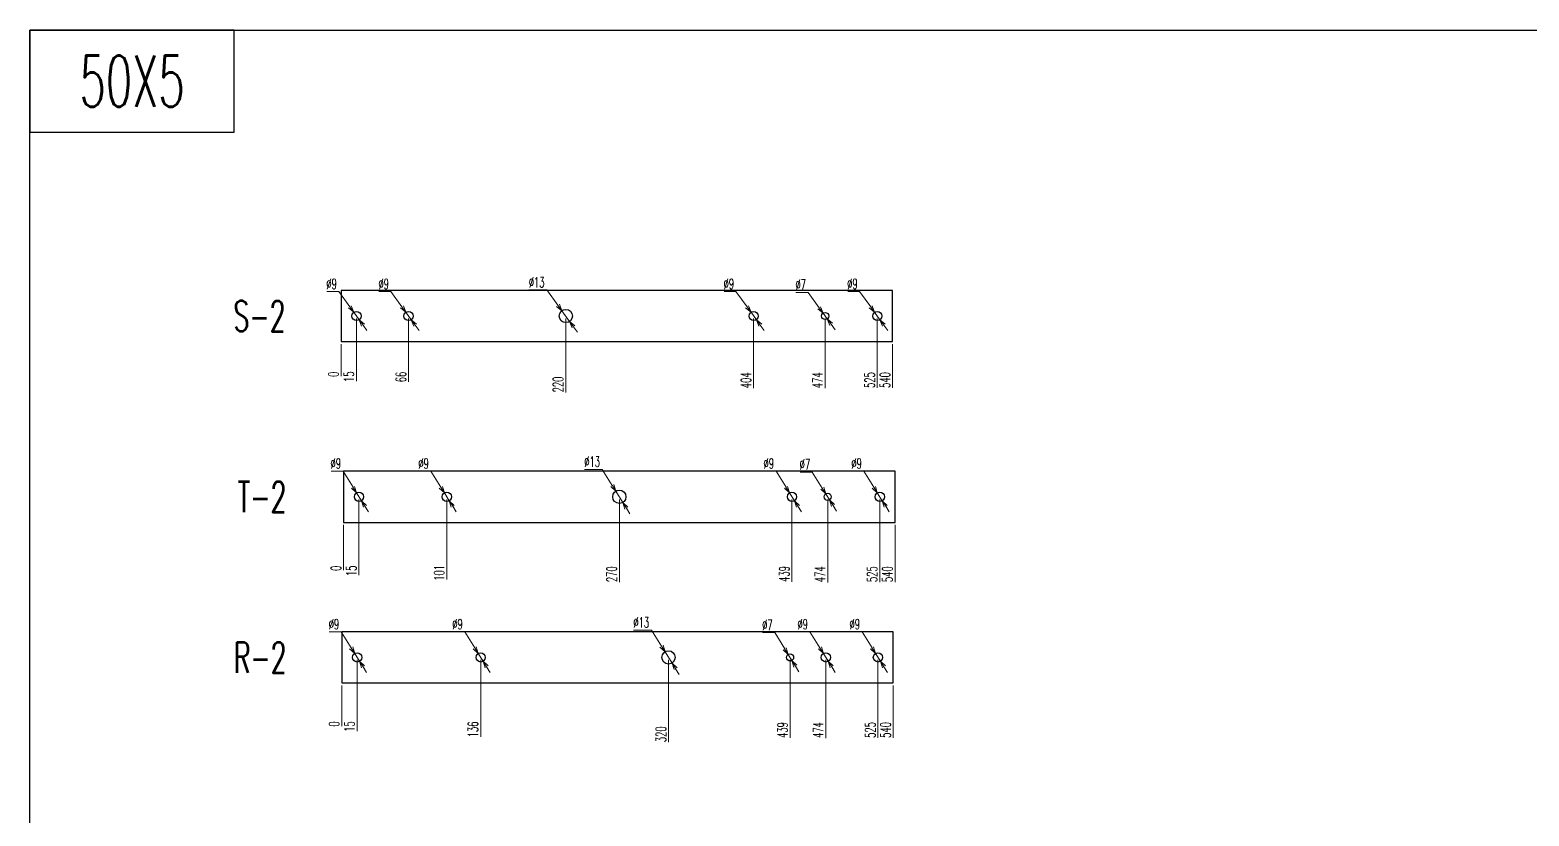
# Model space of a CAD drawing. Header units: millimetres. Extents: x -33730 to 17150, y -76829 to -27437.
# Drawn here: x -7204 to -5736, y -28425 to -27656 of the extents above; entities that cross this region are included whole.
import ezdxf
from ezdxf.enums import TextEntityAlignment as Align

# ---------------------------------------------------------------- set-up
doc = ezdxf.new("R2010")
doc.units = ezdxf.units.MM
doc.header["$LTSCALE"] = 3
doc.layers.add('@.VISIBLE', color=7, linetype='Continuous')
doc.styles.add('Ann_w01', font='romans.shx', dxfattribs={"width": 0.6, "bigfont": 'chineset.shx'})
doc.dimstyles.new('Dim 01_SC05', dxfattribs={"dimscale": 5, "dimtxt": 2, "dimasz": 1.3, "dimexe": 0.5, "dimexo": 0.5, "dimgap": 0.5, "dimtad": 1, "dimtoh": 1, "dimdec": 1, "dimzin": 12, "dimdsep": 46, "dimtxsty": 'Ann_w01', "dimblk": 'OPEN30', "dimcen": 1.5, "dimclrd": 6, "dimclre": 6, "dimclrt": 3, "dimadec": 1, "dimazin": 3, "dimtm": 1e-09, "dimtfac": 1, "dimtdec": 1, "dimtmove": 0, "dimatfit": 3, "dimldrblk": 'OPEN30', "dimfxl": 1, "dimtolj": 1, "dimlwd": 20, "dimlwe": 20, "dimarcsym": 0})

# ---------------------------------------------------------------- blocks, each defined once
blk = doc.blocks.new('*D462')
at = {"layer": '@.VISIBLE', "color": 6, "lineweight": 20, "transparency": 16777216}
blk.add_line((-6899.3, -27963.7), (-6899.3, -27995.2), dxfattribs=at)
at = {"layer": 'Defpoints', "color": 0, "transparency": 16777216}
for p in [(-6899.3, -27936.2), (-6899.3, -27961.2), (-6899.3, -27988.7)]:
    blk.add_point(p, dxfattribs=at)
at = {"layer": '@.VISIBLE', "color": 3, "transparency": 16777216, "insert": (-6906.8, -27993.2), "char_height": 10, "attachment_point": 5, "rotation": 90, "style": 'Ann_w01'}
blk.add_mtext('\\A1;0', dxfattribs=at)
blk = doc.blocks.new('_Open30')
at = {"color": 0, "linetype": 'ByBlock', "lineweight": -2}
for p, q in [((-1, 0.27), (0, 0)), ((0, 0), (-1, -0.27)), ((0, 0), (-1, 0))]:
    blk.add_line(p, q, dxfattribs=at)
blk = doc.blocks.new('*D463')
at = {"layer": '@.VISIBLE', "color": 6, "lineweight": 20, "transparency": 16777216}
blk.add_line((-6884.3, -27938.7), (-6884.3, -28000.1), dxfattribs=at)
at = {"layer": 'Defpoints', "color": 0, "transparency": 16777216}
for p in [(-6899.3, -27936.2), (-6884.3, -27936.2), (-6884.3, -27988.7)]:
    blk.add_point(p, dxfattribs=at)
at = {"layer": '@.VISIBLE', "color": 3, "transparency": 16777216, "insert": (-6891.8, -27995.6), "char_height": 10, "attachment_point": 5, "rotation": 90, "style": 'Ann_w01'}
blk.add_mtext('\\A1;15', dxfattribs=at)
blk = doc.blocks.new('*D464')
at = {"layer": '@.VISIBLE', "color": 6, "lineweight": 20, "transparency": 16777216}
blk.add_line((-6833.3, -27938.7), (-6833.3, -28000.6), dxfattribs=at)
at = {"layer": 'Defpoints', "color": 0, "transparency": 16777216}
for p in [(-6899.3, -27936.2), (-6833.3, -27936.2), (-6833.3, -27988.7)]:
    blk.add_point(p, dxfattribs=at)
at = {"layer": '@.VISIBLE', "color": 3, "transparency": 16777216, "insert": (-6840.8, -27995.9), "char_height": 10, "attachment_point": 5, "rotation": 90, "style": 'Ann_w01'}
blk.add_mtext('\\A1;66', dxfattribs=at)
blk = doc.blocks.new('*D465')
at = {"layer": '@.VISIBLE', "color": 6, "lineweight": 20, "transparency": 16777216}
blk.add_line((-6679.4, -27938.7), (-6679.4, -28010.9), dxfattribs=at)
at = {"layer": 'Defpoints', "color": 0, "transparency": 16777216}
for p in [(-6899.3, -27936.2), (-6679.4, -27936.2), (-6679.4, -27993)]:
    blk.add_point(p, dxfattribs=at)
at = {"layer": '@.VISIBLE', "color": 3, "transparency": 16777216, "insert": (-6686.9, -28003.2), "char_height": 10, "attachment_point": 5, "rotation": 90, "style": 'Ann_w01'}
blk.add_mtext('\\A1;220', dxfattribs=at)
blk = doc.blocks.new('*D466')
at = {"layer": '@.VISIBLE', "color": 6, "lineweight": 20, "transparency": 16777216}
blk.add_line((-6495.4, -27938.7), (-6495.4, -28006.9), dxfattribs=at)
at = {"layer": 'Defpoints', "color": 0, "transparency": 16777216}
for p in [(-6899.3, -27936.2), (-6495.4, -27936.2), (-6495.4, -27988.7)]:
    blk.add_point(p, dxfattribs=at)
at = {"layer": '@.VISIBLE', "color": 3, "transparency": 16777216, "insert": (-6502.9, -27999.1), "char_height": 10, "attachment_point": 5, "rotation": 90, "style": 'Ann_w01'}
blk.add_mtext('\\A1;404', dxfattribs=at)
blk = doc.blocks.new('*D467')
at = {"layer": '@.VISIBLE', "color": 6, "lineweight": 20, "transparency": 16777216}
blk.add_line((-6425.4, -27938.7), (-6425.4, -28006.9), dxfattribs=at)
at = {"layer": 'Defpoints', "color": 0, "transparency": 16777216}
for p in [(-6899.3, -27936.2), (-6425.4, -27936.2), (-6425.4, -27988.7)]:
    blk.add_point(p, dxfattribs=at)
at = {"layer": '@.VISIBLE', "color": 3, "transparency": 16777216, "insert": (-6432.9, -27999.1), "char_height": 10, "attachment_point": 5, "rotation": 90, "style": 'Ann_w01'}
blk.add_mtext('\\A1;474', dxfattribs=at)
blk = doc.blocks.new('*D468')
at = {"layer": '@.VISIBLE', "color": 6, "lineweight": 20, "transparency": 16777216}
blk.add_line((-6374.3, -27938.7), (-6374.3, -28006.6), dxfattribs=at)
at = {"layer": 'Defpoints', "color": 0, "transparency": 16777216}
for p in [(-6899.3, -27936.2), (-6374.3, -27936.2), (-6374.3, -27988.7)]:
    blk.add_point(p, dxfattribs=at)
at = {"layer": '@.VISIBLE', "color": 3, "transparency": 16777216, "insert": (-6381.8, -27998.9), "char_height": 10, "attachment_point": 5, "rotation": 90, "style": 'Ann_w01'}
blk.add_mtext('\\A1;525', dxfattribs=at)
blk = doc.blocks.new('*D469')
at = {"layer": '@.VISIBLE', "color": 6, "lineweight": 20, "transparency": 16777216}
blk.add_line((-6359.3, -27963.7), (-6359.3, -28006.6), dxfattribs=at)
at = {"layer": 'Defpoints', "color": 0, "transparency": 16777216}
for p in [(-6899.3, -27936.2), (-6359.3, -27961.2), (-6359.3, -27988.7)]:
    blk.add_point(p, dxfattribs=at)
at = {"layer": '@.VISIBLE', "color": 3, "transparency": 16777216, "insert": (-6366.8, -27998.9), "char_height": 10, "attachment_point": 5, "rotation": 90, "style": 'Ann_w01'}
blk.add_mtext('\\A1;540', dxfattribs=at)
blk = doc.blocks.new('*D470')
at = {"layer": '@.VISIBLE', "color": 6, "lineweight": 20, "transparency": 16777216}
for p, q in [((-6403.3, -27912.3), (-6391.6, -27912.3)), ((-6391.6, -27912.3), (-6380.8, -27927.3)), ((-6371.7, -27939.9), (-6377, -27932.6)), ((-6367.9, -27945.1), (-6364.1, -27950.4))]:
    blk.add_line(p, q, dxfattribs=at)
at = {"layer": 'Defpoints', "color": 0, "transparency": 16777216}
for p in [(-6377, -27932.6), (-6371.7, -27939.9)]:
    blk.add_point(p, dxfattribs=at)
at = {"layer": '@.VISIBLE', "color": 6, "lineweight": 20, "transparency": 16777216, "xscale": 6.5, "yscale": 6.5, "zscale": 6.5}
for p, rotation in [((-6377, -27932.6), 305.9312877158393), ((-6371.7, -27939.9), 125.9312877158393)]:
    blk.add_blockref('_Open30', p, dxfattribs=dict(at, rotation=rotation))
at = {"layer": '@.VISIBLE', "color": 3, "transparency": 16777216, "insert": (-6398.7, -27904.8), "char_height": 10, "attachment_point": 5, "style": 'Ann_w01'}
blk.add_mtext('\\A1;∅9', dxfattribs=at)
blk = doc.blocks.new('*D471')
at = {"layer": '@.VISIBLE', "color": 6, "lineweight": 20, "transparency": 16777216}
for p, q in [((-6454, -27913.1), (-6442.1, -27913.1)), ((-6442.1, -27913.1), (-6431.2, -27928.1)), ((-6423.3, -27939.1), (-6427.4, -27933.4)), ((-6419.5, -27944.3), (-6415.7, -27949.6))]:
    blk.add_line(p, q, dxfattribs=at)
at = {"layer": 'Defpoints', "color": 0, "transparency": 16777216}
for p in [(-6427.4, -27933.4), (-6423.3, -27939.1)]:
    blk.add_point(p, dxfattribs=at)
at = {"layer": '@.VISIBLE', "color": 6, "lineweight": 20, "transparency": 16777216, "xscale": 6.5, "yscale": 6.5, "zscale": 6.5}
for p, rotation in [((-6427.4, -27933.4), 305.9312877160048), ((-6423.3, -27939.1), 125.9312877160048)]:
    blk.add_blockref('_Open30', p, dxfattribs=dict(at, rotation=rotation))
at = {"layer": '@.VISIBLE', "color": 3, "transparency": 16777216, "insert": (-6449.3, -27905.6), "char_height": 10, "attachment_point": 5, "style": 'Ann_w01'}
blk.add_mtext('\\A1;∅7', dxfattribs=at)
blk = doc.blocks.new('*D472')
at = {"layer": '@.VISIBLE', "color": 6, "lineweight": 20, "transparency": 16777216}
for p, q in [((-6524.3, -27912.3), (-6512.7, -27912.3)), ((-6512.7, -27912.3), (-6501.8, -27927.3)), ((-6492.7, -27939.9), (-6498, -27932.6)), ((-6488.9, -27945.1), (-6485.1, -27950.4))]:
    blk.add_line(p, q, dxfattribs=at)
at = {"layer": 'Defpoints', "color": 0, "transparency": 16777216}
for p in [(-6498, -27932.6), (-6492.7, -27939.9)]:
    blk.add_point(p, dxfattribs=at)
at = {"layer": '@.VISIBLE', "color": 6, "lineweight": 20, "transparency": 16777216, "xscale": 6.5, "yscale": 6.5, "zscale": 6.5}
for p, rotation in [((-6498, -27932.6), 305.9312877160155), ((-6492.7, -27939.9), 125.9312877160155)]:
    blk.add_blockref('_Open30', p, dxfattribs=dict(at, rotation=rotation))
at = {"layer": '@.VISIBLE', "color": 3, "transparency": 16777216, "insert": (-6519.7, -27904.8), "char_height": 10, "attachment_point": 5, "style": 'Ann_w01'}
blk.add_mtext('\\A1;∅9', dxfattribs=at)
blk = doc.blocks.new('*D473')
at = {"layer": '@.VISIBLE', "color": 6, "lineweight": 20, "transparency": 16777216}
for p, q in [((-6715.5, -27910.7), (-6697.8, -27910.7)), ((-6697.8, -27910.7), (-6687, -27925.7)), ((-6675.6, -27941.5), (-6683.2, -27931)), ((-6671.7, -27946.7), (-6667.9, -27952))]:
    blk.add_line(p, q, dxfattribs=at)
at = {"layer": 'Defpoints', "color": 0, "transparency": 16777216}
for p in [(-6683.2, -27931), (-6675.6, -27941.5)]:
    blk.add_point(p, dxfattribs=at)
at = {"layer": '@.VISIBLE', "color": 6, "lineweight": 20, "transparency": 16777216, "xscale": 6.5, "yscale": 6.5, "zscale": 6.5}
for p, rotation in [((-6683.2, -27931), 305.9312877158311), ((-6675.6, -27941.5), 125.9312877158311)]:
    blk.add_blockref('_Open30', p, dxfattribs=dict(at, rotation=rotation))
at = {"layer": '@.VISIBLE', "color": 3, "transparency": 16777216, "insert": (-6707.9, -27903.2), "char_height": 10, "attachment_point": 5, "style": 'Ann_w01'}
blk.add_mtext('\\A1;∅13', dxfattribs=at)
blk = doc.blocks.new('*D474')
at = {"layer": '@.VISIBLE', "color": 6, "lineweight": 20, "transparency": 16777216}
for p, q in [((-6862.3, -27912.3), (-6850.7, -27912.3)), ((-6850.7, -27912.3), (-6839.8, -27927.3)), ((-6830.7, -27939.9), (-6836, -27932.6)), ((-6826.9, -27945.1), (-6823.1, -27950.4))]:
    blk.add_line(p, q, dxfattribs=at)
at = {"layer": 'Defpoints', "color": 0, "transparency": 16777216}
for p in [(-6836, -27932.6), (-6830.7, -27939.9)]:
    blk.add_point(p, dxfattribs=at)
at = {"layer": '@.VISIBLE', "color": 6, "lineweight": 20, "transparency": 16777216, "xscale": 6.5, "yscale": 6.5, "zscale": 6.5}
for p, rotation in [((-6836, -27932.6), 305.9312877157961), ((-6830.7, -27939.9), 125.9312877157962)]:
    blk.add_blockref('_Open30', p, dxfattribs=dict(at, rotation=rotation))
at = {"layer": '@.VISIBLE', "color": 3, "transparency": 16777216, "insert": (-6857.7, -27904.8), "char_height": 10, "attachment_point": 5, "style": 'Ann_w01'}
blk.add_mtext('\\A1;∅9', dxfattribs=at)
blk = doc.blocks.new('*D475')
at = {"layer": '@.VISIBLE', "color": 6, "lineweight": 20, "transparency": 16777216}
for p, q in [((-6913.3, -27912.3), (-6901.6, -27912.3)), ((-6901.6, -27912.3), (-6890.8, -27927.3)), ((-6881.7, -27939.9), (-6887, -27932.6)), ((-6877.9, -27945.1), (-6874.1, -27950.4))]:
    blk.add_line(p, q, dxfattribs=at)
at = {"layer": 'Defpoints', "color": 0, "transparency": 16777216}
for p in [(-6887, -27932.6), (-6881.7, -27939.9)]:
    blk.add_point(p, dxfattribs=at)
at = {"layer": '@.VISIBLE', "color": 6, "lineweight": 20, "transparency": 16777216, "xscale": 6.5, "yscale": 6.5, "zscale": 6.5}
for p, rotation in [((-6887, -27932.6), 305.9312877157985), ((-6881.7, -27939.9), 125.9312877157985)]:
    blk.add_blockref('_Open30', p, dxfattribs=dict(at, rotation=rotation))
at = {"layer": '@.VISIBLE', "color": 3, "transparency": 16777216, "insert": (-6908.7, -27904.8), "char_height": 10, "attachment_point": 5, "style": 'Ann_w01'}
blk.add_mtext('\\A1;∅9', dxfattribs=at)
blk = doc.blocks.new('*D476')
at = {"layer": '@.VISIBLE', "color": 6, "lineweight": 20, "transparency": 16777216}
blk.add_line((-6896.9, -28140.6), (-6896.9, -28185), dxfattribs=at)
at = {"layer": 'Defpoints', "color": 0, "transparency": 16777216}
for p in [(-6896.9, -28113.1), (-6896.9, -28138.1), (-6896.9, -28178.5)]:
    blk.add_point(p, dxfattribs=at)
at = {"layer": '@.VISIBLE', "color": 3, "transparency": 16777216, "insert": (-6904.4, -28183), "char_height": 10, "attachment_point": 5, "rotation": 90, "style": 'Ann_w01'}
blk.add_mtext('\\A1;0', dxfattribs=at)
blk = doc.blocks.new('*D477')
at = {"layer": '@.VISIBLE', "color": 6, "lineweight": 20, "transparency": 16777216}
blk.add_line((-6881.9, -28115.6), (-6881.9, -28189.9), dxfattribs=at)
at = {"layer": 'Defpoints', "color": 0, "transparency": 16777216}
for p in [(-6896.9, -28113.1), (-6881.9, -28113.1), (-6881.9, -28178.5)]:
    blk.add_point(p, dxfattribs=at)
at = {"layer": '@.VISIBLE', "color": 3, "transparency": 16777216, "insert": (-6889.4, -28185.5), "char_height": 10, "attachment_point": 5, "rotation": 90, "style": 'Ann_w01'}
blk.add_mtext('\\A1;15', dxfattribs=at)
blk = doc.blocks.new('*D478')
at = {"layer": '@.VISIBLE', "color": 6, "lineweight": 20, "transparency": 16777216}
blk.add_line((-6795.9, -28115.6), (-6795.9, -28193.9), dxfattribs=at)
at = {"layer": 'Defpoints', "color": 0, "transparency": 16777216}
for p in [(-6896.9, -28113.1), (-6795.9, -28113.1), (-6795.9, -28178.5)]:
    blk.add_point(p, dxfattribs=at)
at = {"layer": '@.VISIBLE', "color": 3, "transparency": 16777216, "insert": (-6803.4, -28187.5), "char_height": 10, "attachment_point": 5, "rotation": 90, "style": 'Ann_w01'}
blk.add_mtext('\\A1;101', dxfattribs=at)
blk = doc.blocks.new('*D479')
at = {"layer": '@.VISIBLE', "color": 6, "lineweight": 20, "transparency": 16777216}
blk.add_line((-6626.9, -28115.6), (-6626.9, -28196.5), dxfattribs=at)
at = {"layer": 'Defpoints', "color": 0, "transparency": 16777216}
for p in [(-6896.9, -28113.1), (-6626.9, -28113.1), (-6626.9, -28178.5)]:
    blk.add_point(p, dxfattribs=at)
at = {"layer": '@.VISIBLE', "color": 3, "transparency": 16777216, "insert": (-6634.4, -28188.8), "char_height": 10, "attachment_point": 5, "rotation": 90, "style": 'Ann_w01'}
blk.add_mtext('\\A1;270', dxfattribs=at)
blk = doc.blocks.new('*D480')
at = {"layer": '@.VISIBLE', "color": 6, "lineweight": 20, "transparency": 16777216}
blk.add_line((-6457.9, -28115.6), (-6457.9, -28196.2), dxfattribs=at)
at = {"layer": 'Defpoints', "color": 0, "transparency": 16777216}
for p in [(-6896.9, -28113.1), (-6457.9, -28113.1), (-6457.9, -28178.5)]:
    blk.add_point(p, dxfattribs=at)
at = {"layer": '@.VISIBLE', "color": 3, "transparency": 16777216, "insert": (-6465.4, -28188.6), "char_height": 10, "attachment_point": 5, "rotation": 90, "style": 'Ann_w01'}
blk.add_mtext('\\A1;439', dxfattribs=at)
blk = doc.blocks.new('*D481')
at = {"layer": '@.VISIBLE', "color": 6, "lineweight": 20, "transparency": 16777216}
blk.add_line((-6422.9, -28115.6), (-6422.9, -28196.8), dxfattribs=at)
at = {"layer": 'Defpoints', "color": 0, "transparency": 16777216}
for p in [(-6896.9, -28113.1), (-6422.9, -28113.1), (-6422.9, -28178.5)]:
    blk.add_point(p, dxfattribs=at)
at = {"layer": '@.VISIBLE', "color": 3, "transparency": 16777216, "insert": (-6430.4, -28188.9), "char_height": 10, "attachment_point": 5, "rotation": 90, "style": 'Ann_w01'}
blk.add_mtext('\\A1;474', dxfattribs=at)
blk = doc.blocks.new('*D482')
at = {"layer": '@.VISIBLE', "color": 6, "lineweight": 20, "transparency": 16777216}
blk.add_line((-6371.9, -28115.6), (-6371.9, -28196.5), dxfattribs=at)
at = {"layer": 'Defpoints', "color": 0, "transparency": 16777216}
for p in [(-6896.9, -28113.1), (-6371.9, -28113.1), (-6371.9, -28178.5)]:
    blk.add_point(p, dxfattribs=at)
at = {"layer": '@.VISIBLE', "color": 3, "transparency": 16777216, "insert": (-6379.4, -28188.8), "char_height": 10, "attachment_point": 5, "rotation": 90, "style": 'Ann_w01'}
blk.add_mtext('\\A1;525', dxfattribs=at)
blk = doc.blocks.new('*D483')
at = {"layer": '@.VISIBLE', "color": 6, "lineweight": 20, "transparency": 16777216}
blk.add_line((-6356.9, -28140.6), (-6356.9, -28196.5), dxfattribs=at)
at = {"layer": 'Defpoints', "color": 0, "transparency": 16777216}
for p in [(-6896.9, -28113.1), (-6356.9, -28138.1), (-6356.9, -28178.5)]:
    blk.add_point(p, dxfattribs=at)
at = {"layer": '@.VISIBLE', "color": 3, "transparency": 16777216, "insert": (-6364.4, -28188.8), "char_height": 10, "attachment_point": 5, "rotation": 90, "style": 'Ann_w01'}
blk.add_mtext('\\A1;540', dxfattribs=at)
blk = doc.blocks.new('*D484')
at = {"layer": '@.VISIBLE', "color": 6, "lineweight": 20, "transparency": 16777216}
blk.add_line((-6898.7, -28297.7), (-6898.7, -28337.4), dxfattribs=at)
at = {"layer": 'Defpoints', "color": 0, "transparency": 16777216}
for p in [(-6898.7, -28270.2), (-6898.7, -28295.2), (-6898.7, -28330.9)]:
    blk.add_point(p, dxfattribs=at)
at = {"layer": '@.VISIBLE', "color": 3, "transparency": 16777216, "insert": (-6906.2, -28335.4), "char_height": 10, "attachment_point": 5, "rotation": 90, "style": 'Ann_w01'}
blk.add_mtext('\\A1;0', dxfattribs=at)
blk = doc.blocks.new('*D485')
at = {"layer": '@.VISIBLE', "color": 6, "lineweight": 20, "transparency": 16777216}
blk.add_line((-6883.7, -28272.7), (-6883.7, -28342.3), dxfattribs=at)
at = {"layer": 'Defpoints', "color": 0, "transparency": 16777216}
for p in [(-6898.7, -28270.2), (-6883.7, -28270.2), (-6883.7, -28330.9)]:
    blk.add_point(p, dxfattribs=at)
at = {"layer": '@.VISIBLE', "color": 3, "transparency": 16777216, "insert": (-6891.2, -28337.9), "char_height": 10, "attachment_point": 5, "rotation": 90, "style": 'Ann_w01'}
blk.add_mtext('\\A1;15', dxfattribs=at)
blk = doc.blocks.new('*D486')
at = {"layer": '@.VISIBLE', "color": 6, "lineweight": 20, "transparency": 16777216}
blk.add_line((-6762.7, -28272.7), (-6762.7, -28348), dxfattribs=at)
at = {"layer": 'Defpoints', "color": 0, "transparency": 16777216}
for p in [(-6898.7, -28270.2), (-6762.7, -28270.2), (-6762.7, -28330.9)]:
    blk.add_point(p, dxfattribs=at)
at = {"layer": '@.VISIBLE', "color": 3, "transparency": 16777216, "insert": (-6770.2, -28340.7), "char_height": 10, "attachment_point": 5, "rotation": 90, "style": 'Ann_w01'}
blk.add_mtext('\\A1;136', dxfattribs=at)
blk = doc.blocks.new('*D487')
at = {"layer": '@.VISIBLE', "color": 6, "lineweight": 20, "transparency": 16777216}
blk.add_line((-6578.7, -28272.7), (-6578.7, -28353.2), dxfattribs=at)
at = {"layer": 'Defpoints', "color": 0, "transparency": 16777216}
for p in [(-6898.7, -28270.2), (-6578.7, -28270.2), (-6578.7, -28335.2)]:
    blk.add_point(p, dxfattribs=at)
at = {"layer": '@.VISIBLE', "color": 3, "transparency": 16777216, "insert": (-6586.2, -28345.4), "char_height": 10, "attachment_point": 5, "rotation": 90, "style": 'Ann_w01'}
blk.add_mtext('\\A1;320', dxfattribs=at)
blk = doc.blocks.new('*D488')
at = {"layer": '@.VISIBLE', "color": 6, "lineweight": 20, "transparency": 16777216}
blk.add_line((-6459.7, -28272.7), (-6459.7, -28348.9), dxfattribs=at)
at = {"layer": 'Defpoints', "color": 0, "transparency": 16777216}
for p in [(-6898.7, -28270.2), (-6459.7, -28270.2), (-6459.7, -28331.2)]:
    blk.add_point(p, dxfattribs=at)
at = {"layer": '@.VISIBLE', "color": 3, "transparency": 16777216, "insert": (-6467.2, -28341.3), "char_height": 10, "attachment_point": 5, "rotation": 90, "style": 'Ann_w01'}
blk.add_mtext('\\A1;439', dxfattribs=at)
blk = doc.blocks.new('*D489')
at = {"layer": '@.VISIBLE', "color": 6, "lineweight": 20, "transparency": 16777216}
blk.add_line((-6424.7, -28272.7), (-6424.7, -28349.2), dxfattribs=at)
at = {"layer": 'Defpoints', "color": 0, "transparency": 16777216}
for p in [(-6898.7, -28270.2), (-6424.7, -28270.2), (-6424.7, -28330.9)]:
    blk.add_point(p, dxfattribs=at)
at = {"layer": '@.VISIBLE', "color": 3, "transparency": 16777216, "insert": (-6432.2, -28341.3), "char_height": 10, "attachment_point": 5, "rotation": 90, "style": 'Ann_w01'}
blk.add_mtext('\\A1;474', dxfattribs=at)
blk = doc.blocks.new('*D490')
at = {"layer": '@.VISIBLE', "color": 6, "lineweight": 20, "transparency": 16777216}
blk.add_line((-6373.7, -28272.7), (-6373.7, -28348.9), dxfattribs=at)
at = {"layer": 'Defpoints', "color": 0, "transparency": 16777216}
for p in [(-6898.7, -28270.2), (-6373.7, -28270.2), (-6373.7, -28330.9)]:
    blk.add_point(p, dxfattribs=at)
at = {"layer": '@.VISIBLE', "color": 3, "transparency": 16777216, "insert": (-6381.2, -28341.2), "char_height": 10, "attachment_point": 5, "rotation": 90, "style": 'Ann_w01'}
blk.add_mtext('\\A1;525', dxfattribs=at)
blk = doc.blocks.new('*D491')
at = {"layer": '@.VISIBLE', "color": 6, "lineweight": 20, "transparency": 16777216}
blk.add_line((-6358.7, -28297.7), (-6358.7, -28348.9), dxfattribs=at)
at = {"layer": 'Defpoints', "color": 0, "transparency": 16777216}
for p in [(-6898.7, -28270.2), (-6358.7, -28295.2), (-6358.7, -28330.9)]:
    blk.add_point(p, dxfattribs=at)
at = {"layer": '@.VISIBLE', "color": 3, "transparency": 16777216, "insert": (-6366.2, -28341.2), "char_height": 10, "attachment_point": 5, "rotation": 90, "style": 'Ann_w01'}
blk.add_mtext('\\A1;540', dxfattribs=at)
blk = doc.blocks.new('*D492')
at = {"layer": '@.VISIBLE', "color": 6, "lineweight": 20, "transparency": 16777216}
for p, q in [((-6401, -28245.2), (-6389.3, -28245.2)), ((-6389.3, -28245.2), (-6379.5, -28260.9)), ((-6371.3, -28274), (-6376.1, -28266.4)), ((-6367.9, -28279.6), (-6364.5, -28285.1))]:
    blk.add_line(p, q, dxfattribs=at)
at = {"layer": 'Defpoints', "color": 0, "transparency": 16777216}
for p in [(-6376.1, -28266.4), (-6371.3, -28274)]:
    blk.add_point(p, dxfattribs=at)
at = {"layer": '@.VISIBLE', "color": 6, "lineweight": 20, "transparency": 16777216, "xscale": 6.5, "yscale": 6.5, "zscale": 6.5}
for p, rotation in [((-6376.1, -28266.4), 301.9299608106791), ((-6371.3, -28274), 121.9299608106791)]:
    blk.add_blockref('_Open30', p, dxfattribs=dict(at, rotation=rotation))
at = {"layer": '@.VISIBLE', "color": 3, "transparency": 16777216, "insert": (-6396.4, -28237.7), "char_height": 10, "attachment_point": 5, "style": 'Ann_w01'}
blk.add_mtext('\\A1;∅9', dxfattribs=at)
blk = doc.blocks.new('*D493')
at = {"layer": '@.VISIBLE', "color": 6, "lineweight": 20, "transparency": 16777216}
for p, q in [((-6452, -28245.2), (-6440.3, -28245.2)), ((-6440.3, -28245.2), (-6430.6, -28260.9)), ((-6422.4, -28274), (-6427.1, -28266.4)), ((-6418.9, -28279.6), (-6415.5, -28285.1))]:
    blk.add_line(p, q, dxfattribs=at)
at = {"layer": 'Defpoints', "color": 0, "transparency": 16777216}
for p in [(-6427.1, -28266.4), (-6422.4, -28274)]:
    blk.add_point(p, dxfattribs=at)
at = {"layer": '@.VISIBLE', "color": 6, "lineweight": 20, "transparency": 16777216, "xscale": 6.5, "yscale": 6.5, "zscale": 6.5}
for p, rotation in [((-6427.1, -28266.4), 301.9299608106348), ((-6422.4, -28274), 121.9299608106348)]:
    blk.add_blockref('_Open30', p, dxfattribs=dict(at, rotation=rotation))
at = {"layer": '@.VISIBLE', "color": 3, "transparency": 16777216, "insert": (-6447.4, -28237.7), "char_height": 10, "attachment_point": 5, "style": 'Ann_w01'}
blk.add_mtext('\\A1;∅9', dxfattribs=at)
blk = doc.blocks.new('*D494')
at = {"layer": '@.VISIBLE', "color": 6, "lineweight": 20, "transparency": 16777216}
for p, q in [((-6486.7, -28246), (-6474.8, -28246)), ((-6474.8, -28246), (-6465, -28261.7)), ((-6457.9, -28273.2), (-6461.6, -28267.3)), ((-6454.5, -28278.7), (-6451, -28284.2))]:
    blk.add_line(p, q, dxfattribs=at)
at = {"layer": 'Defpoints', "color": 0, "transparency": 16777216}
for p in [(-6461.6, -28267.3), (-6457.9, -28273.2)]:
    blk.add_point(p, dxfattribs=at)
at = {"layer": '@.VISIBLE', "color": 6, "lineweight": 20, "transparency": 16777216, "xscale": 6.5, "yscale": 6.5, "zscale": 6.5}
for p, rotation in [((-6461.6, -28267.3), 301.9299608106116), ((-6457.9, -28273.2), 121.9299608106116)]:
    blk.add_blockref('_Open30', p, dxfattribs=dict(at, rotation=rotation))
at = {"layer": '@.VISIBLE', "color": 3, "transparency": 16777216, "insert": (-6482, -28238.5), "char_height": 10, "attachment_point": 5, "style": 'Ann_w01'}
blk.add_mtext('\\A1;∅7', dxfattribs=at)
blk = doc.blocks.new('*D495')
at = {"layer": '@.VISIBLE', "color": 6, "lineweight": 20, "transparency": 16777216}
for p, q in [((-6613, -28243.5), (-6595.4, -28243.5)), ((-6595.4, -28243.5), (-6585.6, -28259.2)), ((-6575.3, -28275.7), (-6582.2, -28264.7)), ((-6571.9, -28281.3), (-6568.4, -28286.8))]:
    blk.add_line(p, q, dxfattribs=at)
at = {"layer": 'Defpoints', "color": 0, "transparency": 16777216}
for p in [(-6582.2, -28264.7), (-6575.3, -28275.7)]:
    blk.add_point(p, dxfattribs=at)
at = {"layer": '@.VISIBLE', "color": 6, "lineweight": 20, "transparency": 16777216, "xscale": 6.5, "yscale": 6.5, "zscale": 6.5}
for p, rotation in [((-6582.2, -28264.7), 301.9299608106664), ((-6575.3, -28275.7), 121.9299608106664)]:
    blk.add_blockref('_Open30', p, dxfattribs=dict(at, rotation=rotation))
at = {"layer": '@.VISIBLE', "color": 3, "transparency": 16777216, "insert": (-6605.5, -28236), "char_height": 10, "attachment_point": 5, "style": 'Ann_w01'}
blk.add_mtext('\\A1;∅13', dxfattribs=at)
blk = doc.blocks.new('*D496')
at = {"layer": '@.VISIBLE', "color": 6, "lineweight": 20, "transparency": 16777216}
for p, q in [((-6790, -28245.2), (-6778.3, -28245.2)), ((-6778.3, -28245.2), (-6768.5, -28260.9)), ((-6760.3, -28274), (-6765.1, -28266.4)), ((-6756.9, -28279.6), (-6753.5, -28285.1))]:
    blk.add_line(p, q, dxfattribs=at)
at = {"layer": 'Defpoints', "color": 0, "transparency": 16777216}
for p in [(-6765.1, -28266.4), (-6760.3, -28274)]:
    blk.add_point(p, dxfattribs=at)
at = {"layer": '@.VISIBLE', "color": 6, "lineweight": 20, "transparency": 16777216, "xscale": 6.5, "yscale": 6.5, "zscale": 6.5}
for p, rotation in [((-6765.1, -28266.4), 301.9299608107747), ((-6760.3, -28274), 121.9299608107747)]:
    blk.add_blockref('_Open30', p, dxfattribs=dict(at, rotation=rotation))
at = {"layer": '@.VISIBLE', "color": 3, "transparency": 16777216, "insert": (-6785.4, -28237.7), "char_height": 10, "attachment_point": 5, "style": 'Ann_w01'}
blk.add_mtext('\\A1;∅9', dxfattribs=at)
blk = doc.blocks.new('*D497')
at = {"layer": '@.VISIBLE', "color": 6, "lineweight": 20, "transparency": 16777216}
for p, q in [((-6911, -28245.2), (-6899.3, -28245.2)), ((-6899.3, -28245.2), (-6889.5, -28260.9)), ((-6881.3, -28274), (-6886.1, -28266.4)), ((-6877.9, -28279.6), (-6874.5, -28285.1))]:
    blk.add_line(p, q, dxfattribs=at)
at = {"layer": 'Defpoints', "color": 0, "transparency": 16777216}
for p in [(-6886.1, -28266.4), (-6881.3, -28274)]:
    blk.add_point(p, dxfattribs=at)
at = {"layer": '@.VISIBLE', "color": 6, "lineweight": 20, "transparency": 16777216, "xscale": 6.5, "yscale": 6.5, "zscale": 6.5}
for p, rotation in [((-6886.1, -28266.4), 301.92996081063), ((-6881.3, -28274), 121.92996081063)]:
    blk.add_blockref('_Open30', p, dxfattribs=dict(at, rotation=rotation))
at = {"layer": '@.VISIBLE', "color": 3, "transparency": 16777216, "insert": (-6906.4, -28237.7), "char_height": 10, "attachment_point": 5, "style": 'Ann_w01'}
blk.add_mtext('\\A1;∅9', dxfattribs=at)
blk = doc.blocks.new('*D498')
at = {"layer": '@.VISIBLE', "color": 6, "lineweight": 20, "transparency": 16777216}
for p, q in [((-6399.1, -28088), (-6387.5, -28088)), ((-6387.5, -28088), (-6377.7, -28103.7)), ((-6369.5, -28116.9), (-6374.3, -28109.3)), ((-6366.1, -28122.4), (-6362.6, -28127.9))]:
    blk.add_line(p, q, dxfattribs=at)
at = {"layer": 'Defpoints', "color": 0, "transparency": 16777216}
for p in [(-6374.3, -28109.3), (-6369.5, -28116.9)]:
    blk.add_point(p, dxfattribs=at)
at = {"layer": '@.VISIBLE', "color": 6, "lineweight": 20, "transparency": 16777216, "xscale": 6.5, "yscale": 6.5, "zscale": 6.5}
for p, rotation in [((-6374.3, -28109.3), 301.929960810522), ((-6369.5, -28116.9), 121.929960810522)]:
    blk.add_blockref('_Open30', p, dxfattribs=dict(at, rotation=rotation))
at = {"layer": '@.VISIBLE', "color": 3, "transparency": 16777216, "insert": (-6394.6, -28080.5), "char_height": 10, "attachment_point": 5, "style": 'Ann_w01'}
blk.add_mtext('\\A1;∅9', dxfattribs=at)
blk = doc.blocks.new('*D499')
at = {"layer": '@.VISIBLE', "color": 6, "lineweight": 20, "transparency": 16777216}
for p, q in [((-6449.9, -28088.9), (-6438, -28088.9)), ((-6438, -28088.9), (-6428.2, -28104.6)), ((-6421.1, -28116.1), (-6424.8, -28110.1)), ((-6417.6, -28121.6), (-6414.2, -28127.1))]:
    blk.add_line(p, q, dxfattribs=at)
at = {"layer": 'Defpoints', "color": 0, "transparency": 16777216}
for p in [(-6424.8, -28110.1), (-6421.1, -28116.1)]:
    blk.add_point(p, dxfattribs=at)
at = {"layer": '@.VISIBLE', "color": 6, "lineweight": 20, "transparency": 16777216, "xscale": 6.5, "yscale": 6.5, "zscale": 6.5}
for p, rotation in [((-6424.8, -28110.1), 301.9299608105739), ((-6421.1, -28116.1), 121.9299608105739)]:
    blk.add_blockref('_Open30', p, dxfattribs=dict(at, rotation=rotation))
at = {"layer": '@.VISIBLE', "color": 3, "transparency": 16777216, "insert": (-6445.2, -28081.4), "char_height": 10, "attachment_point": 5, "style": 'Ann_w01'}
blk.add_mtext('\\A1;∅7', dxfattribs=at)
blk = doc.blocks.new('*D500')
at = {"layer": '@.VISIBLE', "color": 6, "lineweight": 20, "transparency": 16777216}
for p, q in [((-6485.1, -28088), (-6473.5, -28088)), ((-6473.5, -28088), (-6463.7, -28103.7)), ((-6455.5, -28116.9), (-6460.3, -28109.3)), ((-6452.1, -28122.4), (-6448.6, -28127.9))]:
    blk.add_line(p, q, dxfattribs=at)
at = {"layer": 'Defpoints', "color": 0, "transparency": 16777216}
for p in [(-6460.3, -28109.3), (-6455.5, -28116.9)]:
    blk.add_point(p, dxfattribs=at)
at = {"layer": '@.VISIBLE', "color": 6, "lineweight": 20, "transparency": 16777216, "xscale": 6.5, "yscale": 6.5, "zscale": 6.5}
for p, rotation in [((-6460.3, -28109.3), 301.929960810669), ((-6455.5, -28116.9), 121.929960810669)]:
    blk.add_blockref('_Open30', p, dxfattribs=dict(at, rotation=rotation))
at = {"layer": '@.VISIBLE', "color": 3, "transparency": 16777216, "insert": (-6480.6, -28080.5), "char_height": 10, "attachment_point": 5, "style": 'Ann_w01'}
blk.add_mtext('\\A1;∅9', dxfattribs=at)
blk = doc.blocks.new('*D501')
at = {"layer": '@.VISIBLE', "color": 6, "lineweight": 20, "transparency": 16777216}
for p, q in [((-6661.2, -28086.3), (-6643.6, -28086.3)), ((-6643.6, -28086.3), (-6633.8, -28102)), ((-6623.5, -28118.6), (-6630.3, -28107.6)), ((-6620, -28124.1), (-6616.6, -28129.6))]:
    blk.add_line(p, q, dxfattribs=at)
at = {"layer": 'Defpoints', "color": 0, "transparency": 16777216}
for p in [(-6630.3, -28107.6), (-6623.5, -28118.6)]:
    blk.add_point(p, dxfattribs=at)
at = {"layer": '@.VISIBLE', "color": 6, "lineweight": 20, "transparency": 16777216, "xscale": 6.5, "yscale": 6.5, "zscale": 6.5}
for p, rotation in [((-6630.3, -28107.6), 301.9299608106631), ((-6623.5, -28118.6), 121.9299608106631)]:
    blk.add_blockref('_Open30', p, dxfattribs=dict(at, rotation=rotation))
at = {"layer": '@.VISIBLE', "color": 3, "transparency": 16777216, "insert": (-6653.6, -28078.8), "char_height": 10, "attachment_point": 5, "style": 'Ann_w01'}
blk.add_mtext('\\A1;∅13', dxfattribs=at)
blk = doc.blocks.new('*D502')
at = {"layer": '@.VISIBLE', "color": 6, "lineweight": 20, "transparency": 16777216}
for p, q in [((-6823.1, -28088), (-6811.5, -28088)), ((-6811.5, -28088), (-6801.7, -28103.7)), ((-6793.5, -28116.9), (-6798.3, -28109.3)), ((-6790.1, -28122.4), (-6786.6, -28127.9))]:
    blk.add_line(p, q, dxfattribs=at)
at = {"layer": 'Defpoints', "color": 0, "transparency": 16777216}
for p in [(-6798.3, -28109.3), (-6793.5, -28116.9)]:
    blk.add_point(p, dxfattribs=at)
at = {"layer": '@.VISIBLE', "color": 6, "lineweight": 20, "transparency": 16777216, "xscale": 6.5, "yscale": 6.5, "zscale": 6.5}
for p, rotation in [((-6798.3, -28109.3), 301.9299608107107), ((-6793.5, -28116.9), 121.9299608107107)]:
    blk.add_blockref('_Open30', p, dxfattribs=dict(at, rotation=rotation))
at = {"layer": '@.VISIBLE', "color": 3, "transparency": 16777216, "insert": (-6818.6, -28080.5), "char_height": 10, "attachment_point": 5, "style": 'Ann_w01'}
blk.add_mtext('\\A1;∅9', dxfattribs=at)
blk = doc.blocks.new('*D503')
at = {"layer": '@.VISIBLE', "color": 6, "lineweight": 20, "transparency": 16777216}
for p, q in [((-6909.1, -28088), (-6897.5, -28088)), ((-6897.5, -28088), (-6887.7, -28103.7)), ((-6879.5, -28116.9), (-6884.3, -28109.3)), ((-6876.1, -28122.4), (-6872.6, -28127.9))]:
    blk.add_line(p, q, dxfattribs=at)
at = {"layer": 'Defpoints', "color": 0, "transparency": 16777216}
for p in [(-6884.3, -28109.3), (-6879.5, -28116.9)]:
    blk.add_point(p, dxfattribs=at)
at = {"layer": '@.VISIBLE', "color": 6, "lineweight": 20, "transparency": 16777216, "xscale": 6.5, "yscale": 6.5, "zscale": 6.5}
for p, rotation in [((-6884.3, -28109.3), 301.9299608106546), ((-6879.5, -28116.9), 121.9299608106546)]:
    blk.add_blockref('_Open30', p, dxfattribs=dict(at, rotation=rotation))
at = {"layer": '@.VISIBLE', "color": 3, "transparency": 16777216, "insert": (-6904.6, -28080.5), "char_height": 10, "attachment_point": 5, "style": 'Ann_w01'}
blk.add_mtext('\\A1;∅9', dxfattribs=at)

msp = doc.modelspace()

# ---------------------------------------------------------------- linework, layer by layer
msp.add_lwpolyline([(-7204.05, -27756.43), (-7004.05, -27756.43), (-7004.05, -27656.43), (-7204.05, -27656.43)], close=True)
at = {"layer": '@.VISIBLE'}
msp.add_lwpolyline([(-7204.05, -27656.43), (-3994.66, -27656.43), (-3994.66, -30462.63), (-7204.05, -30462.63)], close=True, dxfattribs=at)
at = {"layer": '@.VISIBLE', "color": 2}
msp.add_lwpolyline([(-6899.34, -27961.22), (-6359.34, -27961.22), (-6359.34, -27911.22), (-6899.34, -27911.22)], close=True, dxfattribs=at)
at = {"layer": '@.VISIBLE', "color": 4}
msp.add_lwpolyline([(-6896.88, -28138.08), (-6356.88, -28138.08), (-6356.88, -28088.08), (-6896.88, -28088.08)], close=True, dxfattribs=at)
at = {"layer": '@.VISIBLE', "color": 1}
msp.add_lwpolyline([(-6898.72, -28295.22), (-6358.72, -28295.22), (-6358.72, -28245.22), (-6898.72, -28245.22)], close=True, dxfattribs=at)
at = {"layer": '@.VISIBLE', "color": 2}
for centre, radius in [((-6884.34, -27936.22), 4.5), ((-6833.34, -27936.22), 4.5), ((-6679.37, -27936.22), 6.5), ((-6495.36, -27936.22), 4.5), ((-6425.36, -27936.22), 3.5), ((-6374.34, -27936.22), 4.5)]:
    msp.add_circle(centre, radius, dxfattribs=at)
at = {"layer": '@.VISIBLE', "color": 4}
for centre, radius in [((-6881.88, -28113.08), 4.5), ((-6795.89, -28113.08), 4.5), ((-6626.91, -28113.08), 6.5), ((-6457.9, -28113.08), 4.5), ((-6422.9, -28113.08), 3.5), ((-6371.88, -28113.08), 4.5)]:
    msp.add_circle(centre, radius, dxfattribs=at)
at = {"layer": '@.VISIBLE', "color": 1}
for centre, radius in [((-6883.72, -28270.22), 4.5), ((-6762.72, -28270.22), 4.5), ((-6578.75, -28270.22), 6.5), ((-6459.74, -28270.22), 3.5), ((-6424.74, -28270.22), 4.5), ((-6373.72, -28270.22), 4.5)]:
    msp.add_circle(centre, radius, dxfattribs=at)

# ---------------------------------------------------------------- texts
at = {"color": 1, "style": 'Ann_w01', "width": 0.6}
msp.add_text('50X5', height=50, dxfattribs=at).set_placement((-7104.05, -27706.43), align=Align.MIDDLE_CENTER)
at = {"style": 'Ann_w01', "width": 0.6}
for s, p in [('S-2', (-6979.34, -27936.22)), ('T-2', (-6976.88, -28113.08)), ('R-2', (-6978.72, -28270.22))]:
    msp.add_text(s, height=30, dxfattribs=at).set_placement(p, align=Align.MIDDLE_CENTER)

# ---------------------------------------------------------------- dimensions: what is measured, and where the dimension line sits
at = {"layer": '@.VISIBLE'}
for p1, p2, picture, middle in [((-6881.7, -27939.86), (-6886.98, -27932.57), '*D475', (-6908.72, -27912.33)), ((-6830.7, -27939.86), (-6835.98, -27932.57), '*D474', (-6857.72, -27912.33)), ((-6675.55, -27941.48), (-6683.18, -27930.95), '*D473', (-6707.92, -27910.71)), ((-6492.72, -27939.86), (-6498, -27932.57), '*D472', (-6519.74, -27912.33)), ((-6423.31, -27939.05), (-6427.42, -27933.38), '*D471', (-6449.3, -27913.14)), ((-6371.7, -27939.86), (-6376.98, -27932.57), '*D470', (-6398.72, -27912.33)), ((-6879.5, -28116.9), (-6884.26, -28109.26), '*D503', (-6904.55, -28088.04)), ((-6793.51, -28116.9), (-6798.27, -28109.26), '*D502', (-6818.56, -28088.04)), ((-6623.47, -28118.6), (-6630.35, -28107.56), '*D501', (-6653.64, -28086.35)), ((-6455.52, -28116.9), (-6460.28, -28109.26), '*D500', (-6480.58, -28088.04)), ((-6421.05, -28116.05), (-6424.76, -28110.11), '*D499', (-6445.19, -28088.89)), ((-6369.5, -28116.9), (-6374.26, -28109.26), '*D498', (-6394.55, -28088.04)), ((-6881.34, -28274.04), (-6886.1, -28266.4), '*D497', (-6906.39, -28245.19)), ((-6760.34, -28274.04), (-6765.1, -28266.4), '*D496', (-6785.4, -28245.19)), ((-6575.31, -28275.74), (-6582.18, -28264.71), '*D495', (-6605.48, -28243.49)), ((-6457.89, -28273.19), (-6461.59, -28267.25), '*D494', (-6482.03, -28246.03)), ((-6422.36, -28274.04), (-6427.12, -28266.4), '*D493', (-6447.42, -28245.19)), ((-6371.34, -28274.04), (-6376.1, -28266.4), '*D492', (-6396.39, -28245.19))]:
    dim = msp.add_diameter_dim_2p(p1=p1, p2=p2, dimstyle='Dim 01_SC05', dxfattribs=at)
    dim.commit()
    dim.dimension.update_dxf_attribs({"geometry": picture, "text_midpoint": middle, "dimtype": 163})
for feature_location, offset, origin, picture, middle in [((-6899.33603527, -27961.21743648), (0, -27.4943802), (-6899.33603527, -27936.21743648), '*D462', (-6906.83603527, -27993.21181668)), ((-6884.34, -27936.22), (0, -52.49), (-6899.34, -27936.22), '*D463', (-6891.84, -27995.64)), ((-6833.34, -27936.22), (0, -52.49), (-6899.34, -27936.22), '*D464', (-6840.84, -27995.93)), ((-6679.37, -27936.22), (0, -56.78), (-6899.34, -27936.22), '*D465', (-6686.87, -28003.21)), ((-6495.36, -27936.22), (0, -52.49), (-6899.34, -27936.22), '*D466', (-6502.86, -27999.07)), ((-6425.36, -27936.22), (0, -52.49), (-6899.34, -27936.22), '*D467', (-6432.86, -27999.07)), ((-6374.34, -27936.22), (0, -52.49), (-6899.34, -27936.22), '*D468', (-6381.84, -27998.93)), ((-6359.34, -27961.22), (0, -27.49), (-6899.34, -27936.22), '*D469', (-6366.84, -27998.93)), ((-6896.87918315, -28138.07974407), (0, -40.45650585), (-6896.87918315, -28113.07974407), '*D476', (-6904.37918315, -28183.03624992)), ((-6881.88, -28113.08), (0, -65.46), (-6896.88, -28113.08), '*D477', (-6889.38, -28185.46)), ((-6795.89, -28113.08), (0, -65.46), (-6896.88, -28113.08), '*D478', (-6803.39, -28187.46)), ((-6626.91, -28113.08), (0, -65.46), (-6896.88, -28113.08), '*D479', (-6634.41, -28188.75)), ((-6457.9, -28113.08), (0, -65.46), (-6896.88, -28113.08), '*D480', (-6465.4, -28188.61)), ((-6422.9, -28113.08), (0, -65.46), (-6896.88, -28113.08), '*D481', (-6430.4, -28188.89)), ((-6371.88, -28113.08), (0, -65.46), (-6896.88, -28113.08), '*D482', (-6379.38, -28188.75)), ((-6356.88, -28138.08), (0, -40.46), (-6896.88, -28113.08), '*D483', (-6364.38, -28188.75)), ((-6898.71796747, -28295.22216319), (0, -35.72667704), (-6898.71796747, -28270.22216319), '*D484', (-6906.21796747, -28335.44884023)), ((-6883.72, -28270.22), (0, -60.73), (-6898.72, -28270.22), '*D485', (-6891.22, -28337.88)), ((-6762.72, -28270.22), (0, -60.73), (-6898.72, -28270.22), '*D486', (-6770.22, -28340.73)), ((-6578.75, -28270.22), (0, -65.01), (-6898.72, -28270.22), '*D487', (-6586.25, -28345.45)), ((-6459.74, -28270.22), (0, -61.01), (-6898.72, -28270.22), '*D488', (-6467.24, -28341.31)), ((-6424.74, -28270.22), (0, -60.73), (-6898.72, -28270.22), '*D489', (-6432.24, -28341.31)), ((-6373.72, -28270.22), (0, -60.73), (-6898.72, -28270.22), '*D490', (-6381.22, -28341.16)), ((-6358.72, -28295.22), (0, -35.73), (-6898.72, -28270.22), '*D491', (-6366.22, -28341.16))]:
    dim = msp.add_ordinate_dim(feature_location=feature_location, offset=offset, dtype=1, origin=origin, dimstyle='Dim 01_SC05', dxfattribs=at)
    dim.commit()
    dim.dimension.update_dxf_attribs({"geometry": picture, "text_midpoint": middle})

doc.saveas('drawing.dxf')
